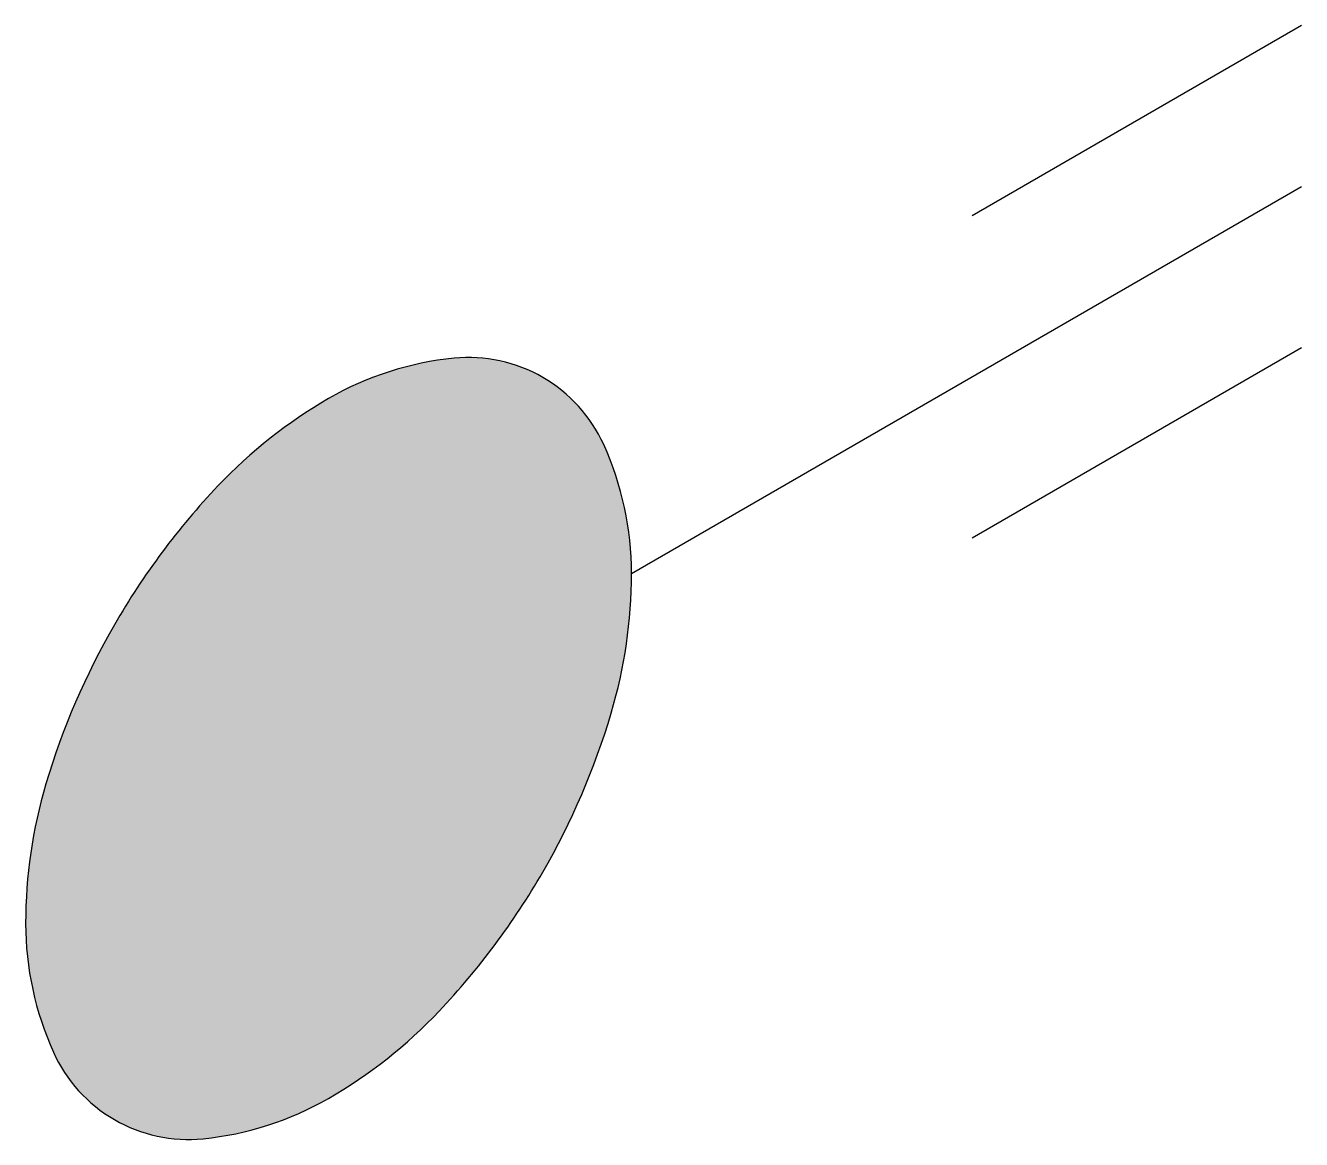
# Model space of a CAD drawing. Header units: millimetres. Extents: x -9881.983 to -9881.312, y -42.94 to -42.354.
import ezdxf

# ---------------------------------------------------------------- set-up
doc = ezdxf.new("R2010")
doc.units = ezdxf.units.MM
doc.header["$LTSCALE"] = 10
doc.layers.add('Tub_iso_componentes', color=2, linetype='Continuous')

msp = doc.modelspace()

# ---------------------------------------------------------------- hatches: boundary and pattern name
at = {"layer": 'Tub_iso_componentes'}
h = msp.add_hatch(color=1, dxfattribs=at)
edge = h.paths.add_edge_path()
edge.add_arc((-9882.04804, -42.60512), 0.38895, 330, 343.44948)
edge.add_arc((-9881.922, -42.64258), 0.25746, 343.44948, 360)
edge.add_arc((-9881.82893, -42.64258), 0.16439, 360, 384.34287)
edge.add_arc((-9881.75018, -42.60695), 0.07796, 24.34287, 60)
edge.add_arc((-9881.75018, -42.60695), 0.07796, 60, 95.65713)
edge.add_arc((-9881.74166, -42.69296), 0.16439, 95.65713, 120)
edge.add_arc((-9881.69512, -42.77357), 0.25746, 120, 136.55052)
edge.add_arc((-9881.59966, -42.864), 0.38895, 136.55052, 150)
edge.add_arc((-9881.59966, -42.864), 0.38895, 150, 163.44948)
edge.add_arc((-9881.7257, -42.82654), 0.25746, 163.44948, 180)
edge.add_arc((-9881.81878, -42.82654), 0.16439, 180, 204.34287)
edge.add_arc((-9881.89753, -42.86217), 0.07796, 204.34287, 240)
edge.add_arc((-9881.89753, -42.86217), 0.07796, 240, 275.65713)
edge.add_arc((-9881.90605, -42.77615), 0.16439, 275.65713, 300)
edge.add_arc((-9881.95258, -42.69555), 0.25746, 300, 316.55052)
edge.add_arc((-9882.04804, -42.60512), 0.38895, 316.55052, 330)

# ---------------------------------------------------------------- linework, layer by layer
for p, q in [((-9881.31216, -42.35446), (-9881.48537, -42.45446)), ((-9881.48537, -42.62381), (-9881.31216, -42.52381))]:
    msp.add_line(p, q, dxfattribs=at)
at = {"layer": 'Tub_iso_componentes', "color": 2}
msp.add_line((-9881.66454, -42.64258), (-9881.31216, -42.43914), dxfattribs=at)
msp.add_lwpolyline([(-9881.7112, -42.7996, 0.058752), (-9881.6752, -42.71592, 0.072341), (-9881.66454, -42.64258, 0.106617), (-9881.67915, -42.57482, 0.156851), (-9881.7112, -42.53944, 0.156851), (-9881.75786, -42.52938, 0.106617), (-9881.82385, -42.5506, 0.072341), (-9881.88203, -42.59651, 0.058752), (-9881.9365, -42.66952, 0.058752), (-9881.9725, -42.7532, 0.072341), (-9881.98317, -42.82654, 0.106617), (-9881.96855, -42.8943, 0.156851), (-9881.9365, -42.92968, 0.156851), (-9881.88984, -42.93974, 0.106617), (-9881.82385, -42.91852, 0.072341), (-9881.76567, -42.87261, 0.058752)], format="xyb", close=True, dxfattribs=at)

doc.saveas('drawing.dxf')
